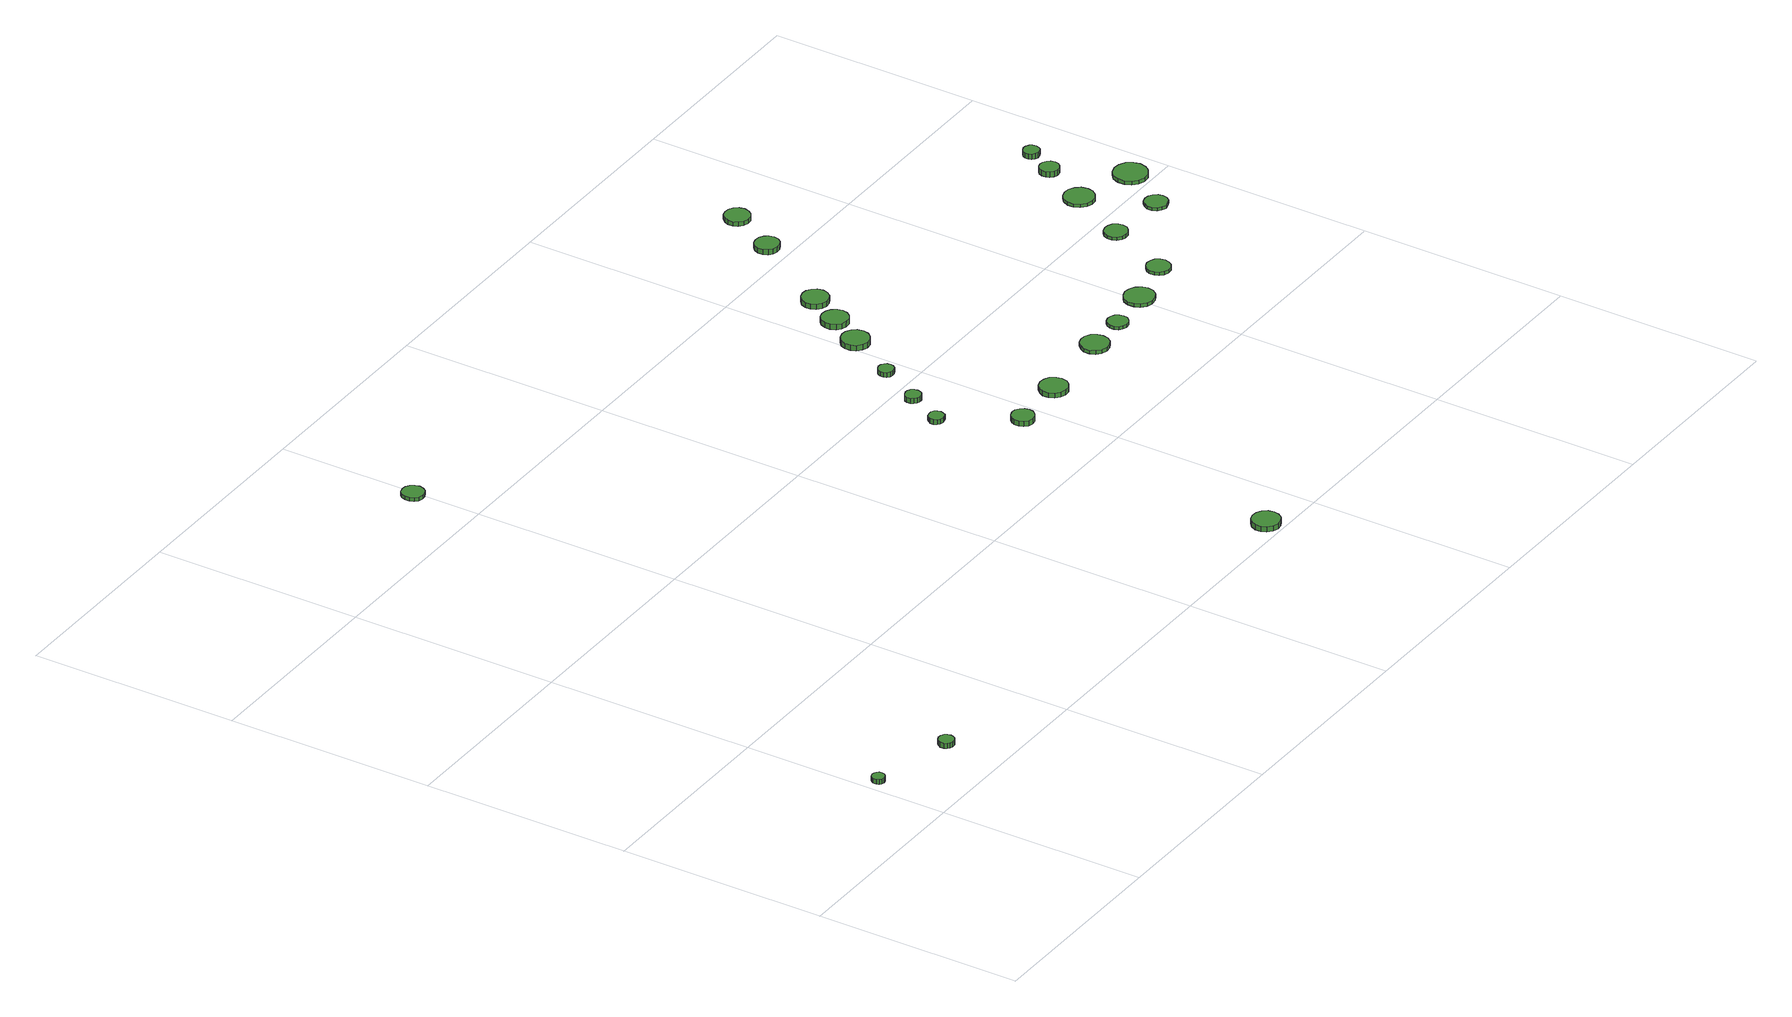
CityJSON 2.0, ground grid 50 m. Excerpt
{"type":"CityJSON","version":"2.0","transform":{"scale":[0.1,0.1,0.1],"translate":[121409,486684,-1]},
"CityObjects":{
"tree1":{"type":"SolitaryVegetationObject","attributes":{"function":"something"},"geometry":[{"type":"MultiSurface","lod":"1","boundaries":[[[0,1,2,3,4,5,6,7,8,9,10,11,12,13,14]],[[15,16,17,18,19,20,21,22,23,24,25,26,27,28,29]],[[0,29,28,1]],[[1,28,27,2]],[[2,27,26,3]],[[3,26,25,4]],[[4,25,24,5]],[[5,24,23,6]],[[6,23,22,7]],[[7,22,21,8]],[[8,21,20,9]],[[9,20,19,10]],[[10,19,18,11]],[[11,18,17,12]],[[12,17,16,13]],[[13,16,15,14]],[[14,15,29,0]]]}]},
"tree2":{"type":"SolitaryVegetationObject","attributes":{"function":"something"},"geometry":[{"type":"MultiSurface","lod":"1","boundaries":[[[30,31,32,33,34,35,36,37,38,39,40,41,42,43,44]],[[45,46,47,48,49,50,51,52,53,54,55,56,57,58,59]],[[30,59,58,31]],[[31,58,57,32]],[[32,57,56,33]],[[33,56,55,34]],[[34,55,54,35]],[[35,54,53,36]],[[36,53,52,37]],[[37,52,51,38]],[[38,51,50,39]],[[39,50,49,40]],[[40,49,48,41]],[[41,48,47,42]],[[42,47,46,43]],[[43,46,45,44]],[[44,45,59,30]]]}]},
"tree3":{"type":"SolitaryVegetationObject","attributes":{"function":"something"},"geometry":[{"type":"MultiSurface","lod":"1","boundaries":[[[60,61,62,63,64,65,66,67,68,69,70,71,72,73,74]],[[75,76,77,78,79,80,81,82,83,84,85,86,87,88,89]],[[60,89,88,61]],[[61,88,87,62]],[[62,87,86,63]],[[63,86,85,64]],[[64,85,84,65]],[[65,84,83,66]],[[66,83,82,67]],[[67,82,81,68]],[[68,81,80,69]],[[69,80,79,70]],[[70,79,78,71]],[[71,78,77,72]],[[72,77,76,73]],[[73,76,75,74]],[[74,75,89,60]]]}]},
"tree4":{"type":"SolitaryVegetationObject","attributes":{"function":"something"},"geometry":[{"type":"MultiSurface","lod":"1","boundaries":[[[90,91,92,93,94,95,96,97,98,99,100,101,102,103,104]],[[105,106,107,108,109,110,111,112,113,114,115,116,117,118,119]],[[90,119,118,91]],[[91,118,117,92]],[[92,117,116,93]],[[93,116,115,94]],[[94,115,114,95]],[[95,114,113,96]],[[96,113,112,97]],[[97,112,111,98]],[[98,111,110,99]],[[99,110,109,100]],[[100,109,108,101]],[[101,108,107,102]],[[102,107,106,103]],[[103,106,105,104]],[[104,105,119,90]]]}]},
"tree5":{"type":"SolitaryVegetationObject","attributes":{"function":"something"},"geometry":[{"type":"MultiSurface","lod":"1","boundaries":[[[120,121,122,123,124,125,126,127,128,129,130,131,132,133,134]],[[135,136,137,138,139,140,141,142,143,144,145,146,147,148,149]],[[120,149,148,121]],[[121,148,147,122]],[[122,147,146,123]],[[123,146,145,124]],[[124,145,144,125]],[[125,144,143,126]],[[126,143,142,127]],[[127,142,141,128]],[[128,141,140,129]],[[129,140,139,130]],[[130,139,138,131]],[[131,138,137,132]],[[132,137,136,133]],[[133,136,135,134]],[[134,135,149,120]]]}]},
"tree6":{"type":"SolitaryVegetationObject","attributes":{"function":"something"},"geometry":[{"type":"MultiSurface","lod":"1","boundaries":[[[150,151,152,153,154,155,156,157,158,159,160,161,162,163,164]],[[165,166,167,168,169,170,171,172,173,174,175,176,177,178,179]],[[150,179,178,151]],[[151,178,177,152]],[[152,177,176,153]],[[153,176,175,154]],[[154,175,174,155]],[[155,174,173,156]],[[156,173,172,157]],[[157,172,171,158]],[[158,171,170,159]],[[159,170,169,160]],[[160,169,168,161]],[[161,168,167,162]],[[162,167,166,163]],[[163,166,165,164]],[[164,165,179,150]]]}]},
"tree7":{"type":"SolitaryVegetationObject","attributes":{"function":"something"},"geometry":[{"type":"MultiSurface","lod":"1","boundaries":[[[180,181,182,183,184,185,186,187,188,189,190,191,192,193,194]],[[195,196,197,198,199,200,201,202,203,204,205,206,207,208,209]],[[180,209,208,181]],[[181,208,207,182]],[[182,207,206,183]],[[183,206,205,184]],[[184,205,204,185]],[[185,204,203,186]],[[186,203,202,187]],[[187,202,201,188]],[[188,201,200,189]],[[189,200,199,190]],[[190,199,198,191]],[[191,198,197,192]],[[192,197,196,193]],[[193,196,195,194]],[[194,195,209,180]]]}]},
"tree8":{"type":"SolitaryVegetationObject","attributes":{"function":"something"},"geometry":[{"type":"MultiSurface","lod":"1","boundaries":[[[210,211,212,213,214,215,216,217,218,219,220,221,222,223,224]],[[225,226,227,228,229,230,231,232,233,234,235,236,237,238,239]],[[210,239,238,211]],[[211,238,237,212]],[[212,237,236,213]],[[213,236,235,214]],[[214,235,234,215]],[[215,234,233,216]],[[216,233,232,217]],[[217,232,231,218]],[[218,231,230,219]],[[219,230,229,220]],[[220,229,228,221]],[[221,228,227,222]],[[222,227,226,223]],[[223,226,225,224]],[[224,225,239,210]]]}]},
"tree9":{"type":"SolitaryVegetationObject","attributes":{"function":"something"},"geometry":[{"type":"MultiSurface","lod":"1","boundaries":[[[240,241,242,243,244,245,246,247,248,249,250,251,252,253,254]],[[255,256,257,258,259,260,261,262,263,264,265,266,267,268,269]],[[240,269,268,241]],[[241,268,267,242]],[[242,267,266,243]],[[243,266,265,244]],[[244,265,264,245]],[[245,264,263,246]],[[246,263,262,247]],[[247,262,261,248]],[[248,261,260,249]],[[249,260,259,250]],[[250,259,258,251]],[[251,258,257,252]],[[252,257,256,253]],[[253,256,255,254]],[[254,255,269,240]]]}]},
"tree10":{"type":"SolitaryVegetationObject","attributes":{"function":"something"},"geometry":[{"type":"MultiSurface","lod":"1","boundaries":[[[270,271,272,273,274,275,276,277,278,279,280,281,282,283,284]],[[285,286,287,288,289,290,291,292,293,294,295,296,297,298,299]],[[270,299,298,271]],[[271,298,297,272]],[[272,297,296,273]],[[273,296,295,274]],[[274,295,294,275]],[[275,294,293,276]],[[276,293,292,277]],[[277,292,291,278]],[[278,291,290,279]],[[279,290,289,280]],[[280,289,288,281]],[[281,288,287,282]],[[282,287,286,283]],[[283,286,285,284]],[[284,285,299,270]]]}]},
"tree11":{"type":"SolitaryVegetationObject","attributes":{"function":"something"},"geometry":[{"type":"MultiSurface","lod":"1","boundaries":[[[300,301,302,303,304,305,306,307,308,309,310,311,312,313,314]],[[315,316,317,318,319,320,321,322,323,324,325,326,327,328,329]],[[300,329,328,301]],[[301,328,327,302]],[[302,327,326,303]],[[303,326,325,304]],[[304,325,324,305]],[[305,324,323,306]],[[306,323,322,307]],[[307,322,321,308]],[[308,321,320,309]],[[309,320,319,310]],[[310,319,318,311]],[[311,318,317,312]],[[312,317,316,313]],[[313,316,315,314]],[[314,315,329,300]]]}]},
"tree12":{"type":"SolitaryVegetationObject","attributes":{"function":"something"},"geometry":[{"type":"MultiSurface","lod":"1","boundaries":[[[330,331,332,333,334,335,336,337,338,339,340,341,342,343,344]],[[345,346,347,348,349,350,351,352,353,354,355,356,357,358,359]],[[330,359,358,331]],[[331,358,357,332]],[[332,357,356,333]],[[333,356,355,334]],[[334,355,354,335]],[[335,354,353,336]],[[336,353,352,337]],[[337,352,351,338]],[[338,351,350,339]],[[339,350,349,340]],[[340,349,348,341]],[[341,348,347,342]],[[342,347,346,343]],[[343,346,345,344]],[[344,345,359,330]]]}]},
"tree13":{"type":"SolitaryVegetationObject","attributes":{"function":"something"},"geometry":[{"type":"MultiSurface","lod":"1","boundaries":[[[360,361,362,363,364,365,366,367,368,369,370,371,372,373,374]],[[375,376,377,378,379,380,381,382,383,384,385,386,387,388,389]],[[360,389,388,361]],[[361,388,387,362]],[[362,387,386,363]],[[363,386,385,364]],[[364,385,384,365]],[[365,384,383,366]],[[366,383,382,367]],[[367,382,381,368]],[[368,381,380,369]],[[369,380,379,370]],[[370,379,378,371]],[[371,378,377,372]],[[372,377,376,373]],[[373,376,375,374]],[[374,375,389,360]]]}]},
"tree14":{"type":"SolitaryVegetationObject","attributes":{"function":"something"},"geometry":[{"type":"MultiSurface","lod":"1","boundaries":[[[390,391,392,393,394,395,396,397,398,399,400,401,402,403,404]],[[405,406,407,408,409,410,411,412,413,414,415,416,417,418,419]],[[390,419,418,391]],[[391,418,417,392]],[[392,417,416,393]],[[393,416,415,394]],[[394,415,414,395]],[[395,414,413,396]],[[396,413,412,397]],[[397,412,411,398]],[[398,411,410,399]],[[399,410,409,400]],[[400,409,408,401]],[[401,408,407,402]],[[402,407,406,403]],[[403,406,405,404]],[[404,405,419,390]]]}]},
"tree15":{"type":"SolitaryVegetationObject","attributes":{"function":"something"},"geometry":[{"type":"MultiSurface","lod":"1","boundaries":[[[420,421,422,423,424,425,426,427,428,429,430,431,432,433,434]],[[435,436,437,438,439,440,441,442,443,444,445,446,447,448,449]],[[420,449,448,421]],[[421,448,447,422]],[[422,447,446,423]],[[423,446,445,424]],[[424,445,444,425]],[[425,444,443,426]],[[426,443,442,427]],[[427,442,441,428]],[[428,441,440,429]],[[429,440,439,430]],[[430,439,438,431]],[[431,438,437,432]],[[432,437,436,433]],[[433,436,435,434]],[[434,435,449,420]]]}]},
"tree16":{"type":"SolitaryVegetationObject","attributes":{"function":"something"},"geometry":[{"type":"MultiSurface","lod":"1","boundaries":[[[450,451,452,453,454,455,456,457,458,459,460,461,462,463,464]],[[465,466,467,468,469,470,471,472,473,474,475,476,477,478,479]],[[450,479,478,451]],[[451,478,477,452]],[[452,477,476,453]],[[453,476,475,454]],[[454,475,474,455]],[[455,474,473,456]],[[456,473,472,457]],[[457,472,471,458]],[[458,471,470,459]],[[459,470,469,460]],[[460,469,468,461]],[[461,468,467,462]],[[462,467,466,463]],[[463,466,465,464]],[[464,465,479,450]]]}]},
"tree17":{"type":"SolitaryVegetationObject","attributes":{"function":"something"},"geometry":[{"type":"MultiSurface","lod":"1","boundaries":[[[480,481,482,483,484,485,486,487,488,489,490,491,492,493,494]],[[495,496,497,498,499,500,501,502,503,504,505,506,507,508,509]],[[480,509,508,481]],[[481,508,507,482]],[[482,507,506,483]],[[483,506,505,484]],[[484,505,504,485]],[[485,504,503,486]],[[486,503,502,487]],[[487,502,501,488]],[[488,501,500,489]],[[489,500,499,490]],[[490,499,498,491]],[[491,498,497,492]],[[492,497,496,493]],[[493,496,495,494]],[[494,495,509,480]]]}]},
"tree18":{"type":"SolitaryVegetationObject","attributes":{"function":"something"},"geometry":[{"type":"MultiSurface","lod":"1","boundaries":[[[510,511,512,513,514,515,516,517,518,519,520,521,522,523,524]],[[525,526,527,528,529,530,531,532,533,534,535,536,537,538,539]],[[510,539,538,511]],[[511,538,537,512]],[[512,537,536,513]],[[513,536,535,514]],[[514,535,534,515]],[[515,534,533,516]],[[516,533,532,517]],[[517,532,531,518]],[[518,531,530,519]],[[519,530,529,520]],[[520,529,528,521]],[[521,528,527,522]],[[522,527,526,523]],[[523,526,525,524]],[[524,525,539,510]]]}]},
"tree19":{"type":"SolitaryVegetationObject","attributes":{"function":"something"},"geometry":[{"type":"MultiSurface","lod":"1","boundaries":[[[540,541,542,543,544,545,546,547,548,549,550,551,552,553,554]],[[555,556,557,558,559,560,561,562,563,564,565,566,567,568,569]],[[540,569,568,541]],[[541,568,567,542]],[[542,567,566,543]],[[543,566,565,544]],[[544,565,564,545]],[[545,564,563,546]],[[546,563,562,547]],[[547,562,561,548]],[[548,561,560,549]],[[549,560,559,550]],[[550,559,558,551]],[[551,558,557,552]],[[552,557,556,553]],[[553,556,555,554]],[[554,555,569,540]]]}]},
"tree20":{"type":"SolitaryVegetationObject","attributes":{"function":"something"},"geometry":[{"type":"MultiSurface","lod":"1","boundaries":[[[570,571,572,573,574,575,576,577,578,579,580,581,582,583,584]],[[585,586,587,588,589,590,591,592,593,594,595,596,597,598,599]],[[570,599,598,571]],[[571,598,597,572]],[[572,597,596,573]],[[573,596,595,574]],[[574,595,594,575]],[[575,594,593,576]],[[576,593,592,577]],[[577,592,591,578]],[[578,591,590,579]],[[579,590,589,580]],[[580,589,588,581]],[[581,588,587,582]],[[582,587,586,583]],[[583,586,585,584]],[[584,585,599,570]]]}]},
"tree21":{"type":"SolitaryVegetationObject","attributes":{"function":"something"},"geometry":[{"type":"MultiSurface","lod":"1","boundaries":[[[600,601,602,603,604,605,606,607,608,609,610,611,612,613,614]],[[615,616,617,618,619,620,621,622,623,624,625,626,627,628,629]],[[600,629,628,601]],[[601,628,627,602]],[[602,627,626,603]],[[603,626,625,604]],[[604,625,624,605]],[[605,624,623,606]],[[606,623,622,607]],[[607,622,621,608]],[[608,621,620,609]],[[609,620,619,610]],[[610,619,618,611]],[[611,618,617,612]],[[612,617,616,613]],[[613,616,615,614]],[[614,615,629,600]]]}]},
"tree22":{"type":"SolitaryVegetationObject","attributes":{"function":"something"},"geometry":[{"type":"MultiSurface","lod":"1","boundaries":[[[630,631,632,633,634,635,636,637,638,639,640,641,642,643,644]],[[645,646,647,648,649,650,651,652,653,654,655,656,657,658,659]],[[630,659,658,631]],[[631,658,657,632]],[[632,657,656,633]],[[633,656,655,634]],[[634,655,654,635]],[[635,654,653,636]],[[636,653,652,637]],[[637,652,651,638]],[[638,651,650,639]],[[639,650,649,640]],[[640,649,648,641]],[[641,648,647,642]],[[642,647,646,643]],[[643,646,645,644]],[[644,645,659,630]]]}]},
"tree23":{"type":"SolitaryVegetationObject","attributes":{"function":"something"},"geometry":[{"type":"MultiSurface","lod":"1","boundaries":[[[660,661,662,663,664,665,666,667,668,669,670,671,672,673,674]],[[675,676,677,678,679,680,681,682,683,684,685,686,687,688,689]],[[660,689,688,661]],[[661,688,687,662]],[[662,687,686,663]],[[663,686,685,664]],[[664,685,684,665]],[[665,684,683,666]],[[666,683,682,667]],[[667,682,681,668]],[[668,681,680,669]],[[669,680,679,670]],[[670,679,678,671]],[[671,678,677,672]],[[672,677,676,673]],[[673,676,675,674]],[[674,675,689,660]]]}]},
"tree24":{"type":"SolitaryVegetationObject","attributes":{"function":"something"},"geometry":[{"type":"MultiSurface","lod":"1","boundaries":[[[690,691,692,693,694,695,696,697,698,699,700,701,702,703,704]],[[705,706,707,708,709,710,711,712,713,714,715,716,717,718,719]],[[690,719,718,691]],[[691,718,717,692]],[[692,717,716,693]],[[693,716,715,694]],[[694,715,714,695]],[[695,714,713,696]],[[696,713,712,697]],[[697,712,711,698]],[[698,711,710,699]],[[699,710,709,700]],[[700,709,708,701]],[[701,708,707,702]],[[702,707,706,703]],[[703,706,705,704]],[[704,705,719,690]]]}]}
},
"vertices":[
[37,178,31],[36,185,31],[32,190,31],[27,193,31],[21,194,31],[14,192,31],[10,187,31],[7,182,31],[7,175,31],[10,169,31],[14,165,31],[21,163,31],[27,164,31],[32,167,31],[36,172,31],[36,172,19],[32,167,19],[27,164,19],[21,163,19],[14,165,19],[10,169,19],[7,175,19],[7,182,19],[10,187,19],[14,192,19],[21,194,19],[27,193,19],[32,190,19],[36,185,19],[37,178,19],
[255,140,25],[253,148,25],[249,154,25],[242,158,25],[234,159,25],[227,156,25],[222,151,25],[218,144,25],[218,136,25],[222,129,25],[227,124,25],[234,122,25],[242,123,25],[249,127,25],[253,133,25],[253,133,12],[249,127,12],[242,123,12],[234,122,12],[227,124,12],[222,129,12],[218,136,12],[218,144,12],[222,151,12],[227,156,12],[234,159,12],[242,158,12],[249,154,12],[253,148,12],[255,140,12],
[518,1662,16],[515,1672,16],[509,1681,16],[499,1687,16],[489,1688,16],[478,1685,16],[470,1677,16],[466,1667,16],[466,1656,16],[470,1646,16],[478,1639,16],[489,1636,16],[499,1637,16],[509,1642,16],[515,1651,16],[515,1651,7],[509,1642,7],[499,1637,7],[489,1636,7],[478,1639,7],[470,1646,7],[466,1656,7],[466,1667,7],[470,1677,7],[478,1685,7],[489,1688,7],[499,1687,7],[509,1681,7],[515,1672,7],[518,1662,7],
[1404,39,22],[1401,53,22],[1393,64,22],[1381,71,22],[1367,72,22],[1354,68,22],[1344,59,22],[1338,46,22],[1338,32,22],[1344,20,22],[1354,10,22],[1367,6,22],[1381,8,22],[1393,14,22],[1401,26,22],[1401,26,9],[1393,14,9],[1381,8,9],[1367,6,9],[1354,10,9],[1344,20,9],[1338,32,9],[1338,46,9],[1344,59,9],[1354,68,9],[1367,72,9],[1381,71,9],[1393,64,9],[1401,53,9],[1404,39,9],
[1368,867,22],[1366,875,22],[1362,881,22],[1355,885,22],[1348,885,22],[1340,883,22],[1335,878,22],[1331,871,22],[1331,863,22],[1335,856,22],[1340,851,22],[1348,849,22],[1355,850,22],[1362,853,22],[1366,860,22],[1366,860,10],[1362,853,10],[1355,850,10],[1348,849,10],[1340,851,10],[1335,856,10],[1331,863,10],[1331,871,10],[1335,878,10],[1340,883,10],[1348,885,10],[1355,885,10],[1362,881,10],[1366,875,10],[1368,867,10],
[1473,707,25],[1471,718,25],[1464,727,25],[1455,733,25],[1444,734,25],[1433,730,25],[1425,723,25],[1421,713,25],[1421,702,25],[1425,692,25],[1433,684,25],[1444,681,25],[1455,682,25],[1464,688,25],[1471,697,25],[1471,697,12],[1464,688,12],[1455,682,12],[1444,681,12],[1433,684,12],[1425,692,12],[1421,702,12],[1421,713,12],[1425,723,12],[1433,730,12],[1444,734,12],[1455,733,12],[1464,727,12],[1471,718,12],[1473,707,12],
[1418,958,20],[1416,965,20],[1412,972,20],[1405,976,20],[1397,976,20],[1390,974,20],[1384,969,20],[1381,962,20],[1381,954,20],[1384,947,20],[1390,942,20],[1397,940,20],[1405,940,20],[1412,944,20],[1416,950,20],[1416,950,7],[1412,944,7],[1405,940,7],[1397,940,7],[1390,942,7],[1384,947,7],[1381,954,7],[1381,962,7],[1384,969,7],[1390,974,7],[1397,976,7],[1405,976,7],[1412,972,7],[1416,965,7],[1418,958,7],
[1478,1064,19],[1476,1072,19],[1472,1078,19],[1465,1082,19],[1457,1083,19],[1450,1080,19],[1444,1075,19],[1441,1068,19],[1441,1061,19],[1444,1053,19],[1450,1048,19],[1457,1046,19],[1465,1047,19],[1472,1051,19],[1476,1057,19],[1476,1057,7],[1472,1051,7],[1465,1047,7],[1457,1046,7],[1450,1048,7],[1444,1053,7],[1441,1061,7],[1441,1068,7],[1444,1075,7],[1450,1080,7],[1457,1083,7],[1465,1082,7],[1472,1078,7],[1476,1072,7],[1478,1064,7],
[1626,721,19],[1623,734,19],[1615,746,19],[1603,752,19],[1590,754,19],[1576,750,19],[1566,740,19],[1560,728,19],[1560,714,19],[1566,701,19],[1576,692,19],[1590,688,19],[1603,689,19],[1615,696,19],[1623,707,19],[1623,707,7],[1615,696,7],[1603,689,7],[1590,688,7],[1576,692,7],[1566,701,7],[1560,714,7],[1560,728,7],[1566,740,7],[1576,750,7],[1590,754,7],[1603,752,7],[1615,746,7],[1623,734,7],[1626,721,7],
[1561,1186,20],[1558,1200,20],[1550,1211,20],[1538,1218,20],[1525,1219,20],[1512,1215,20],[1501,1206,20],[1496,1193,20],[1496,1179,20],[1501,1167,20],[1512,1158,20],[1525,1153,20],[1538,1155,20],[1550,1162,20],[1558,1173,20],[1558,1173,7],[1550,1162,7],[1538,1155,7],[1525,1153,7],[1512,1158,7],[1501,1167,7],[1496,1179,7],[1496,1193,7],[1501,1206,7],[1512,1215,7],[1525,1219,7],[1538,1218,7],[1550,1211,7],[1558,1200,7],[1561,1186,7],
[1604,1266,23],[1601,1279,23],[1593,1290,23],[1582,1296,23],[1569,1298,23],[1556,1294,23],[1547,1285,23],[1541,1273,23],[1541,1260,23],[1547,1247,23],[1556,1239,23],[1569,1235,23],[1582,1236,23],[1593,1243,23],[1601,1253,23],[1601,1253,10],[1593,1243,10],[1582,1236,10],[1569,1235,10],[1556,1239,10],[1547,1247,10],[1541,1260,10],[1541,1273,10],[1547,1285,10],[1556,1294,10],[1569,1298,10],[1582,1296,10],[1593,1290,10],[1601,1279,10],[1604,1266,10],
[1826,742,16],[1823,755,16],[1815,767,16],[1802,774,16],[1789,775,16],[1775,771,16],[1765,761,16],[1759,749,16],[1759,735,16],[1765,722,16],[1775,713,16],[1789,708,16],[1802,710,16],[1815,717,16],[1823,728,16],[1823,728,7],[1815,717,7],[1802,710,7],[1789,708,7],[1775,713,7],[1765,722,7],[1759,735,7],[1759,749,7],[1765,761,7],[1775,771,7],[1789,775,7],[1802,774,7],[1815,767,7],[1823,755,7],[1826,742,7],
[1649,1345,25],[1646,1358,25],[1638,1368,25],[1627,1375,25],[1614,1376,25],[1601,1372,25],[1591,1363,25],[1586,1351,25],[1586,1338,25],[1591,1326,25],[1601,1317,25],[1614,1313,25],[1627,1315,25],[1638,1321,25],[1646,1332,25],[1646,1332,12],[1638,1321,12],[1627,1315,12],[1614,1313,12],[1601,1317,12],[1591,1326,12],[1586,1338,12],[1586,1351,12],[1591,1363,12],[1601,1372,12],[1614,1376,12],[1627,1375,12],[1638,1368,12],[1646,1358,12],[1649,1345,12],
[1921,749,14],[1919,759,14],[1913,767,14],[1904,772,14],[1894,773,14],[1884,770,14],[1876,763,14],[1872,754,14],[1872,744,14],[1876,734,14],[1884,728,14],[1894,724,14],[1904,725,14],[1913,731,14],[1919,739,14],[1919,739,7],[1913,731,7],[1904,725,7],[1894,724,7],[1884,728,7],[1876,734,7],[1872,744,7],[1872,754,7],[1876,763,7],[1884,770,7],[1894,773,7],[1904,772,7],[1913,767,7],[1919,759,7],[1921,749,7],
[1780,1552,23],[1777,1564,23],[1770,1573,23],[1760,1579,23],[1748,1580,23],[1737,1577,23],[1728,1569,23],[1723,1558,23],[1723,1546,23],[1728,1535,23],[1737,1527,23],[1748,1524,23],[1760,1525,23],[1770,1531,23],[1777,1540,23],[1777,1540,10],[1770,1531,10],[1760,1525,10],[1748,1524,10],[1737,1527,10],[1728,1535,10],[1723,1546,10],[1723,1558,10],[1728,1569,10],[1737,1577,10],[1748,1580,10],[1760,1579,10],[1770,1573,10],[1777,1564,10],[1780,1552,10],
[2044,764,15],[2041,778,15],[2032,790,15],[2019,797,15],[2004,799,15],[1990,794,15],[1979,785,15],[1973,771,15],[1973,756,15],[1979,743,15],[1990,733,15],[2004,728,15],[2019,730,15],[2032,737,15],[2041,749,15],[2041,749,7],[2032,737,7],[2019,730,7],[2004,728,7],[1990,733,7],[1979,743,7],[1973,756,7],[1973,771,7],[1979,785,7],[1990,794,7],[2004,799,7],[2019,797,7],[2032,790,7],[2041,778,7],[2044,764,7],
[1850,1672,18],[1847,1684,18],[1840,1694,18],[1829,1700,18],[1817,1701,18],[1805,1698,18],[1796,1689,18],[1791,1678,18],[1791,1665,18],[1796,1654,18],[1805,1646,18],[1817,1642,18],[1829,1643,18],[1840,1650,18],[1847,1660,18],[1847,1660,7],[1840,1650,7],[1829,1643,7],[1817,1642,7],[1805,1646,7],[1796,1654,7],[1791,1665,7],[1791,1678,7],[1796,1689,7],[1805,1698,7],[1817,1701,7],[1829,1700,7],[1840,1694,7],[1847,1684,7],[1850,1672,7],
[2161,794,15],[2158,805,15],[2152,815,15],[2142,820,15],[2130,822,15],[2119,818,15],[2110,810,15],[2106,800,15],[2106,788,15],[2110,778,15],[2119,770,15],[2130,766,15],[2142,767,15],[2152,773,15],[2158,783,15],[2158,783,7],[2152,773,7],[2142,767,7],[2130,766,7],[2119,770,7],[2110,778,7],[2106,788,7],[2106,800,7],[2110,810,7],[2119,818,7],[2130,822,7],[2142,820,7],[2152,815,7],[2158,805,7],[2161,794,7],
[2233,948,15],[2231,959,15],[2224,969,15],[2214,974,15],[2203,975,15],[2192,972,15],[2183,964,15],[2179,954,15],[2179,942,15],[2183,932,15],[2192,924,15],[2203,921,15],[2214,922,15],[2224,928,15],[2231,937,15],[2231,937,7],[2224,928,7],[2214,922,7],[2203,921,7],[2192,924,7],[2183,932,7],[2179,942,7],[2179,954,7],[2183,964,7],[2192,972,7],[2203,975,7],[2214,974,7],[2224,969,7],[2231,959,7],[2233,948,7],
[2319,1091,15],[2316,1106,15],[2307,1117,15],[2294,1125,15],[2280,1126,15],[2266,1122,15],[2255,1112,15],[2249,1098,15],[2249,1084,15],[2255,1070,15],[2266,1060,15],[2280,1056,15],[2294,1057,15],[2307,1065,15],[2316,1077,15],[2316,1077,7],[2307,1065,7],[2294,1057,7],[2280,1056,7],[2266,1060,7],[2255,1070,7],[2249,1084,7],[2249,1098,7],[2255,1112,7],[2266,1122,7],[2280,1126,7],[2294,1125,7],[2307,1117,7],[2316,1106,7],[2319,1091,7],
[2381,939,15],[2379,950,15],[2372,959,15],[2362,965,15],[2351,966,15],[2340,963,15],[2332,955,15],[2327,945,15],[2327,934,15],[2332,923,15],[2340,916,15],[2351,912,15],[2362,914,15],[2372,919,15],[2379,928,15],[2379,928,7],[2372,919,7],[2362,914,7],[2351,912,7],[2340,916,7],[2332,923,7],[2327,934,7],[2327,945,7],[2332,955,7],[2340,963,7],[2351,966,7],[2362,965,7],[2372,959,7],[2379,950,7],[2381,939,7],
[2367,1205,20],[2365,1215,20],[2359,1222,20],[2351,1227,20],[2341,1228,20],[2332,1225,20],[2325,1219,20],[2321,1210,20],[2321,1200,20],[2325,1192,20],[2332,1185,20],[2341,1182,20],[2351,1183,20],[2359,1188,20],[2365,1196,20],[2365,1196,7],[2359,1188,7],[2351,1183,7],[2341,1182,7],[2332,1185,7],[2325,1192,7],[2321,1200,7],[2321,1210,7],[2325,1219,7],[2332,1225,7],[2341,1228,7],[2351,1227,7],[2359,1222,7],[2365,1215,7],[2367,1205,7],
[2464,1049,16],[2460,1065,16],[2451,1078,16],[2436,1086,16],[2420,1088,16],[2404,1083,16],[2392,1072,16],[2386,1057,16],[2386,1041,16],[2392,1026,16],[2404,1015,16],[2420,1010,16],[2436,1011,16],[2451,1020,16],[2460,1033,16],[2460,1033,7],[2451,1020,7],[2436,1011,7],[2420,1010,7],[2404,1015,7],[2392,1026,7],[2386,1041,7],[2386,1057,7],[2392,1072,7],[2404,1083,7],[2420,1088,7],[2436,1086,7],[2451,1078,7],[2460,1065,7],[2464,1049,7],
[2399,1274,21],[2397,1282,21],[2393,1288,21],[2386,1292,21],[2378,1293,21],[2371,1290,21],[2365,1285,21],[2362,1278,21],[2362,1270,21],[2365,1263,21],[2371,1258,21],[2378,1255,21],[2386,1256,21],[2393,1260,21],[2397,1266,21],[2397,1266,8],[2393,1260,8],[2386,1256,8],[2378,1255,8],[2371,1258,8],[2365,1263,8],[2362,1270,8],[2362,1278,8],[2365,1285,8],[2371,1290,8],[2378,1293,8],[2386,1292,8],[2393,1288,8],[2397,1282,8],[2399,1274,8]
]}
